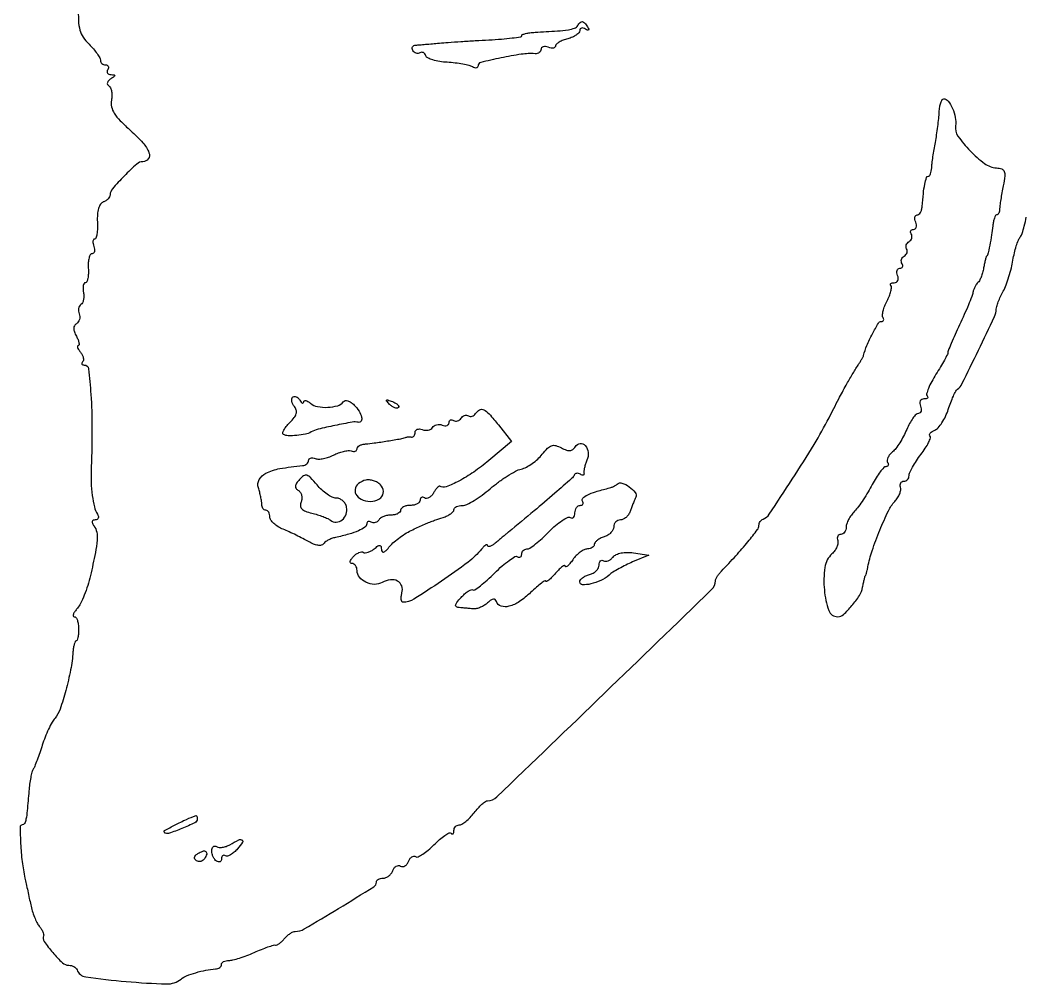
# Model space of a CAD drawing. Extents: x 0 to 455, y 0 to 405.
# Drawn here: x 0.4 to 207.9, y 0.2 to 199.3 of the extents above; entities that cross this region are included whole.
import ezdxf

# ---------------------------------------------------------------- set-up
doc = ezdxf.new("R2010")
doc.units = 0

msp = doc.modelspace()

# ---------------------------------------------------------------- linework, layer by layer
msp.add_lwpolyline([(12.450433, 202.054351, 0.01732), (12.471377, 199.100916, 0.058393), (12.775462, 197.197038, 0.077946), (13.453139, 195.721775, 0.049844), (14.650194, 194.258896, -0.018707), (15.549867, 193.289263, -0.023111), (16.309745, 192.318949, -0.022367), (16.862256, 191.463419, -0.13295), (17, 190.954545, 0.110162), (17.081218, 190.590389, 0.099919), (17.311086, 190.280398, 0.094981), (17.654682, 190.072485, 0.088926), (18.059017, 190, -0.108972), (18.413961, 189.921712, -0.182303), (18.6254, 189.70625, -0.161196), (18.656512, 189.3821, -0.082592), (18.5, 189, 0.109974), (18.367222, 188.61798, 0.180162), (18.448037, 188.289252, 0.159098), (18.737344, 188.065791, 0.082797), (19.190983, 187.984687, -0.023268), (19.837687, 187.94699, -0.399573), (19.963443, 187.799422, -0.229501), (19.839169, 187.574991, -0.012282), (19.143237, 187.109687, 0.057444), (18.664807, 186.72316, 0.130577), (18.436929, 186.322197, 0.185259), (18.477368, 185.953498, 0.136237), (18.759128, 185.648867, -0.155429), (19.100511, 185.250752, -0.056687), (19.313357, 184.530102, -0.04935), (19.38104, 183.633141, -0.041418), (19.280011, 182.684449, 0.102415), (19.300698, 181.326604, 0.086566), (19.850451, 179.996961, 0.054598), (21.070243, 178.469417, 0.016079), (23.25511, 176.410581, -0.029653), (25.76302, 173.915459, -0.088768), (27.025641, 171.863412, -0.245545), (26.889457, 170.596045, -0.250605), (25.77493, 170, 0.184852), (24.502371, 169.512885, 0.015557), (21.912756, 167.04039, 0.015709), (19.483848, 164.412163, 0.180573), (19, 163.11609, -0.130679), (18.897698, 162.73135, -0.063058), (18.588587, 162.321099, -0.056106), (18.135123, 161.949094, -0.05218), (17.599445, 161.676534, 0.155079), (17.020045, 161.213609, 0.074485), (16.610268, 160.343819, 0.05524), (16.385215, 159.115537, 0.02947), (16.366779, 157.569545, -0.019387), (16.378042, 156.201213, -0.031831), (16.269166, 155.048554, -0.033993), (16.075511, 154.205452, -0.330574), (15.798719, 154, 0.246546), (15.566197, 153.877925, 0.124996), (15.448038, 153.559375, 0.076926), (15.470849, 153.074984, 0.041474), (15.638374, 152.5, -0.054502), (15.789656, 151.925564, -0.098023), (15.766941, 151.440625, -0.145925), (15.579747, 151.122621, -0.189459), (15.267753, 151, 0.274574), (14.916452, 150.791353, 0.062174), (14.651908, 150.11875, 0.047704), (14.500259, 149.14952, 0.029832), (14.5, 148, -0.024554), (14.511868, 146.850197, -0.039944), (14.396386, 145.88125, -0.048592), (14.187155, 145.194111, -0.303351), (13.896653, 145, 0.259823), (13.627076, 144.849774, 0.088784), (13.456447, 144.418677, 0.061084), (13.406628, 143.779322, 0.036516), (13.49595, 143.021028, -0.045473), (13.575514, 142.222983, -0.052214), (13.502248, 141.46092, -0.059699), (13.297954, 140.843279, -0.145649), (12.982207, 140.489003, 0.126423), (12.67995, 140.174604, 0.081085), (12.504284, 139.696905, 0.072418), (12.478335, 139.132979, 0.067052), (12.611848, 138.569126, -0.080172), (12.731627, 137.997083, -0.077528), (12.667705, 137.409391, -0.081846), (12.434769, 136.896641, -0.107279), (12.065469, 136.540462, 0.119982), (11.652081, 136.121246, 0.132491), (11.497072, 135.574225, 0.091334), (11.619074, 134.861273, 0.034952), (12.032479, 133.939312, -0.025053), (12.384036, 133.195074, -0.049436), (12.57231, 132.569673, -0.083247), (12.583888, 132.148932, -0.374178), (12.412739, 132, 0.346558), (12.262848, 131.881928, 0.141947), (12.275459, 131.605785, 0.063781), (12.486894, 131.173646, 0.027583), (12.868879, 130.657991, -0.050768), (13.246292, 130.095866, -0.066538), (13.462194, 129.516912, -0.082297), (13.492554, 129.010146, -0.171918), (13.324657, 128.657991, 0.088971), (13.149826, 128.406735, 0.233984), (13.156071, 128.193285, 0.203377), (13.336003, 128.047611, 0.069935), (13.674732, 128, -0.381497), (14.549767, 127.218635, -0.011289), (15.031742, 121.901784, -0.01697), (15.260861, 115.143632, -0.009772), (15.101292, 107, 0.017669), (15.089272, 103.838627, 0.024474), (15.317111, 101.013424, 0.027447), (15.748058, 98.701548, 0.078763), (16.376701, 97.199502, -0.072313), (16.578683, 96.733761, -0.155357), (16.561876, 96.34695, -0.191801), (16.334716, 96.093459, -0.115795), (15.936572, 96, 0.091829), (15.490176, 95.917319, 0.257021), (15.291739, 95.682374, 0.16926), (15.344759, 95.298177, 0.04187), (15.68552, 94.75, -0.114518), (16.234014, 93.494271, -0.064395), (16.326221, 91.824393, -0.032462), (15.96605, 89.237728, -0.005888), (14.931297, 84.5, -0.019302), (14.376095, 82.457451, -0.01905), (13.662906, 80.454688, -0.019317), (12.905122, 78.752437, -0.066444), (12.233718, 77.75, 0.027618), (11.703448, 77.077402, 0.065706), (11.409325, 76.514063, 0.152536), (11.392429, 76.15646, 0.341204), (11.595012, 76, -0.242217), (11.942175, 75.821341, -0.068334), (12.23416, 75.265625, -0.052478), (12.434015, 74.457562, -0.034414), (12.5, 73.5, -0.01883), (12.463898, 72.541723, -0.03053), (12.353125, 71.734375, -0.031449), (12.194909, 71.140275, -0.322437), (12, 71, 0.294261), (11.796015, 70.86857, 0.034855), (11.598891, 70.339062, 0.032762), (11.435452, 69.612271, 0.020809), (11.33665, 68.75, -0.029614), (10.84464, 65.035284, -0.018557), (9.853358, 60.763211, -0.015974), (8.666608, 56.886417, -0.097048), (7.62417, 55.076247, 0.052264), (7.011861, 54.203055, 0.016639), (6.286217, 52.788022, 0.016406), (5.577346, 51.147003, 0.017578), (4.995113, 49.5, -0.0063), (4.468212, 47.89524, -0.007294), (3.925094, 46.38125, -0.006592), (3.430362, 45.11401, -0.04219), (3.118686, 44.5, 0.074628), (2.861899, 43.901121, 0.014941), (2.600569, 42.765625, 0.015486), (2.374887, 41.413285, 0.013901), (2.223676, 40, -0.002794), (1.879583, 35.931522, -0.025267), (1.62972, 34.164678, -0.068805), (1.329344, 33.283141, -0.283499), (0.870111, 33, 0.417679), (0.412539, 32.536989, 0.009595), (0.518093, 29.133782, 0.018242), (0.841066, 25.416875, 0.022735), (1.422734, 22, -0.000573), (1.67611, 20.82811, -0.000291), (1.992352, 19.353125, -0.000289), (2.316903, 17.830769, -0.000432), (2.598604, 16.5, 0.023317), (2.923996, 15.248477, 0.020145), (3.378463, 13.968915, 0.02063), (3.885589, 12.841853, 0.053971), (4.365473, 12.096305, -0.029416), (4.781175, 11.515162, -0.036783), (5.092348, 10.929781, -0.040051), (5.270422, 10.418237, -0.165618), (5.246774, 10.096305, 0.257647), (5.365437, 8.945457, 0.024788), (7.145309, 6.636125, 0.02658), (9.161561, 4.511997, 0.191879), (10.446604, 4, -0.062995), (11.001676, 3.929788, -0.062338), (11.523898, 3.723527, -0.068003), (11.936204, 3.418803, -0.115041), (12.166667, 3.058816, 0.280309), (13.959225, 1.59786, 0.012196), (22.337264, 0.648396, 0.014642), (30.667306, 0.154908, 0.178474), (33.647972, 1.153721, -0.074413), (34.791451, 1.820655, -0.023213), (36.673785, 2.471805, -0.023426), (38.786676, 2.988369, -0.030997), (40.75, 3.246966, 0.063979), (41.22788, 3.34223, 0.077598), (41.632812, 3.552754, 0.09141), (41.904568, 3.842042, 0.143943), (42, 4.166667, -0.178049), (42.116959, 4.4847, -0.092218), (42.45006, 4.755208, -0.072288), (42.945926, 4.938369, -0.052424), (43.532119, 5, 0.062084), (44.356586, 5.102768, 0.014317), (45.706305, 5.485993, 0.014575), (47.246351, 6.021129, 0.013778), (48.782119, 6.654444, -0.008609), (50.253893, 7.279247, -0.011803), (51.600011, 7.786919, -0.008645), (52.731579, 8.161593, -0.122497), (53.154088, 8.186415, 0.165298), (53.485559, 8.233983, 0.038253), (53.973931, 8.531151, 0.035474), (54.512099, 8.978975, 0.02829), (55.026533, 9.531971, -0.036226), (55.565975, 10.093719, -0.036754), (56.178375, 10.568766, -0.039322), (56.771152, 10.898537, -0.107682), (57.236814, 11, 0.133584), (59.077549, 11.500719, 0.003759), (66.186874, 15.749772, 0.002393), (73.459535, 20.218795, 0.25934), (74, 21.190712, -0.168085), (74.106809, 21.499458, -0.094878), (74.409197, 21.762272, -0.075623), (74.860168, 21.939966, -0.056156), (75.393011, 22, 0.099885), (75.97037, 22.116502, 0.066843), (76.553054, 22.459243, 0.06366), (77.052528, 22.965703, 0.071345), (77.385948, 23.563382, -0.069916), (77.691133, 24.114122, -0.100178), (78.107546, 24.483409, -0.123689), (78.566693, 24.615276, -0.147843), (79, 24.5, 0.147266), (79.43313, 24.384247, 0.123736), (79.891807, 24.514904, 0.100417), (80.30749, 24.882356, 0.070199), (80.611848, 25.430874, -0.060142), (80.905722, 25.986444, -0.090994), (81.292566, 26.371147, -0.120262), (81.707578, 26.528194, -0.170617), (82.089831, 26.444481, 0.25032), (82.606263, 26.411895, 0.035887), (83.567951, 26.936379, 0.033714), (84.704662, 27.779947, 0.022735), (85.885617, 28.882988, -0.019141), (87.046455, 29.98296, -0.031111), (88.120788, 30.813323, -0.032505), (89.001633, 31.330389, -0.323424), (89.40057, 31.266096, 0.132524), (89.627781, 31.135434, 0.259656), (89.823918, 31.185457, 0.153386), (89.958326, 31.426547, 0.05109), (90, 31.833333, -0.093722), (90.084216, 32.278674, -0.096536), (90.324911, 32.657292, -0.099092), (90.684042, 32.910714, -0.104622), (91.10608, 33, 0.140354), (91.658468, 33.158175, 0.031319), (92.464908, 33.734375, 0.030162), (93.344624, 34.542994, 0.025171), (94.17866, 35.5, -0.017799), (94.988512, 36.457383, -0.023519), (95.79568, 37.265625, -0.022018), (96.509515, 37.86081, -0.164196), (96.921941, 38, 0.19383), (98.852101, 38.777456, 0.000461), (121.043737, 60.156325, 0.000445), (143.221312, 81.599253, 0.203061), (144, 83.437568, -0.111926), (144.080617, 83.793194, -0.028561), (144.367187, 84.314094, -0.027652), (144.771554, 84.886112, -0.024931), (145.25, 85.43108, 0.008541), (148.224836, 88.603557, 0.01244), (150.727768, 91.507912, 0.008172), (152.695137, 93.990787, 0.164904), (153, 94.890017, -0.081045), (153.062904, 95.275548, -0.064968), (153.247299, 95.654151, -0.065678), (153.520014, 95.968785, -0.08734), (153.84187, 96.166667, 0.152484), (155.129236, 97.206946, 0.002944), (159.885585, 104.425186, 0.00783), (164.388907, 111.590854, 0.018439), (167.463251, 117.105829, -0.002434), (169.465941, 120.98534, -0.005885), (170.993637, 123.827678, -0.007771), (172.275853, 126.064571, -0.011186), (173.484965, 128, 0.008467), (173.871274, 128.610948, 0.00978), (174.217951, 129.20625, 0.008952), (174.491954, 129.720101, 0.055161), (174.597874, 130, -0.037847), (175.288453, 132.034618, -0.020297), (176.427098, 134.431687, -0.012019), (177.66065, 136.646927, -0.265667), (178.278255, 137, 0.114394), (178.557831, 137.064812, 0.184884), (178.722171, 137.241374, 0.156893), (178.741552, 137.507582, 0.078913), (178.610195, 137.8217, -0.16531), (178.499225, 138.304515, -0.034978), (178.648932, 139.168012, -0.033085), (178.974529, 140.192424, -0.026179), (179.455201, 141.251011, 0.024541), (179.931717, 142.29138, 0.034799), (180.243007, 143.260276, 0.037421), (180.37532, 144.047636, 0.222854), (180.237356, 144.429311, -0.167816), (180.132553, 144.64469, -0.257798), (180.208443, 144.83236, -0.127646), (180.48973, 144.960682, -0.043546), (180.940322, 145, 0.127746), (181.389338, 145.116623, 0.158048), (181.682075, 145.431445, 0.128612), (181.769945, 145.915043, 0.07271), (181.638374, 146.5, -0.059765), (181.493584, 147.074174, -0.105471), (181.53372, 147.559375, -0.149855), (181.747127, 147.877971, -0.172457), (182.090402, 148, 0.10301), (182.437399, 148.072255, 0.178851), (182.647164, 148.273452, 0.166025), (182.684566, 148.575411, 0.08716), (182.542705, 148.930902, -0.110145), (182.402413, 149.334982, -0.099917), (182.439712, 149.775821, -0.094986), (182.649431, 150.185645, -0.088941), (183, 150.5, 0.082063), (183.354115, 150.808915, 0.092249), (183.572832, 151.203881, 0.100657), (183.623747, 151.622221, 0.11907), (183.5, 152, -0.11907), (183.376253, 152.377779, -0.100657), (183.427168, 152.796119, -0.092249), (183.645885, 153.191085, -0.082063), (184, 153.5, 0.088941), (184.350569, 153.814355, 0.094986), (184.560288, 154.224179, 0.099917), (184.597587, 154.665018, 0.110145), (184.457295, 155.069098, -0.08716), (184.315434, 155.424589, -0.166025), (184.352836, 155.726548, -0.178851), (184.562601, 155.927745, -0.10301), (184.909598, 156, 0.172457), (185.252873, 156.122029, 0.149855), (185.46628, 156.440625, 0.105471), (185.506416, 156.925826, 0.059765), (185.361626, 157.5, -0.051111), (185.206139, 158.074594, -0.092884), (185.217338, 158.559375, -0.142188), (185.387175, 158.877164, -0.202059), (185.678725, 159, 0.180696), (186.029557, 159.131067, 0.082064), (186.346925, 159.514062, 0.065368), (186.584793, 160.080371, 0.048499), (186.699866, 160.75, -0.009431), (186.947688, 163.432497, -0.023475), (187.257512, 165.377969, -0.025398), (187.606398, 166.712788, -0.327055), (187.998519, 167, 0.247657), (188.225934, 167.120002, 0.058012), (188.433, 167.514062, 0.046631), (188.592415, 168.079662, 0.030885), (188.673093, 168.75, -0.01622), (188.75519, 169.655019, -0.004988), (188.936845, 171.014062, -0.004985), (189.170588, 172.531654, -0.005446), (189.428211, 174, 0.008519), (189.688804, 175.540837, 0.006017), (189.931127, 177.279688, 0.006075), (190.122614, 178.947933, 0.012729), (190.222651, 180.25, -0.026824), (190.33354, 181.303628, -0.041436), (190.552227, 182.192187, -0.04967), (190.83514, 182.819964, -0.268201), (191.146634, 183, -0.237462), (192.064689, 182.53794, -0.056199), (192.951833, 181.009641, -0.054059), (193.548061, 179.120067, -0.086254), (193.591223, 177.431343, 0.191007), (194.095926, 175.284888, 0.04033), (196.590298, 172.256597, 0.04152), (199.605331, 169.621959, 0.14092), (202.029439, 168.722829, -0.063429), (203.150305, 168.49343, -0.222864), (203.666897, 167.995381, -0.125098), (203.776222, 167.058835, -0.015773), (203.44029, 165.031895, 0.00518), (203.169455, 163.588041, 0.005534), (202.934846, 162.170307, 0.005272), (202.759561, 160.947578, 0.025652), (202.70325, 160.25, -0.044585), (202.646343, 159.771489, -0.063255), (202.506059, 159.36698, -0.081652), (202.309085, 159.092877, -0.198428), (202.083333, 158.999294, 0.271416), (201.84404, 158.858678, 0.042203), (201.608355, 158.338065, 0.037228), (201.410054, 157.61117, 0.024215), (201.285535, 156.749294, -0.015978), (201.044987, 154.865627, -0.010894), (200.656815, 152.741558, -0.003466), (200.216992, 150.672699, -0.35216), (200.002201, 150.5, 0.341742), (199.931274, 150.445112, 0.003342), (199.763219, 149.778377, 0.009107), (199.584185, 148.985263, 0.005564), (199.400436, 148.04341, -0.02247), (199.174548, 147.063121, -0.025528), (198.869063, 146.148816, -0.025937), (198.533651, 145.408427, -0.113028), (198.224747, 145.04341, 0.081518), (197.92423, 144.73022, 0.03282), (197.620246, 144.219002, 0.031391), (197.35872, 143.614109, 0.034531), (197.1846, 143, -0.039895), (196.927603, 142.129248, -0.005841), (196.246685, 140.416628, -0.006569), (195.389856, 138.408229, -0.005595), (194.4346, 136.311925, 0.004015), (193.501761, 134.281841, 0.005855), (192.715164, 132.476945, 0.003068), (192.078205, 130.941142, 0.097056), (192, 130.542054, -0.120465), (191.907785, 130.164861, -0.005589), (191.282312, 128.994268, -0.00899), (190.492828, 127.615033, -0.006309), (189.556807, 126.089988, 0.017239), (188.664762, 124.56269, 0.026437), (188.010448, 123.177465, 0.024393), (187.612244, 122.050496, 0.275754), (187.723474, 121.60986, -0.149672), (187.845977, 121.379224, -0.260365), (187.780051, 121.179146, -0.139713), (187.507306, 121.04216, -0.046989), (187.059678, 121, 0.127746), (186.610662, 120.883377, 0.158048), (186.317925, 120.568555, 0.128612), (186.230055, 120.084957, 0.07271), (186.361626, 119.5, -0.059243), (186.507058, 118.925799, -0.104761), (186.468627, 118.440625, -0.149555), (186.257785, 118.122098, -0.174018), (185.917589, 118, 0.203531), (185.436977, 117.795907, 0.035252), (184.788802, 117.021928, 0.033392), (184.114031, 115.945495, 0.024354), (183.506748, 114.670394, -0.022643), (182.860536, 113.30151, -0.020187), (182.069852, 111.941772, -0.020673), (181.258825, 110.777435, -0.057142), (180.568786, 110.057087, 0.048845), (180.017529, 109.500359, 0.062975), (179.63736, 108.890007, 0.076982), (179.475243, 108.321139, 0.171023), (179.570027, 107.886693, -0.078398), (179.712191, 107.547707, -0.15626), (179.692228, 107.260466, -0.185227), (179.516326, 107.070014, -0.115204), (179.216487, 107, 0.209252), (178.761166, 106.80072, 0.023614), (178.019451, 105.917393, 0.025422), (177.203805, 104.726247, 0.017999), (176.407471, 103.314529, -0.014937), (175.548909, 101.770482, -0.012375), (174.546257, 100.178647, -0.012562), (173.553838, 98.764642, -0.032564), (172.75, 97.814529, 0.036721), (172.080304, 97.009503, 0.033688), (171.514062, 96.092393, 0.035393), (171.122245, 95.203144, 0.08628), (171, 94.5, -0.070529), (170.918733, 93.926738, -0.086171), (170.681771, 93.440625, -0.100211), (170.329784, 93.115625, -0.137303), (169.916667, 93, 0.12837), (169.538149, 92.901191, 0.145129), (169.276939, 92.632813, 0.123641), (169.178795, 92.227518, 0.080319), (169.260148, 91.75, -0.125451), (169.306943, 91.162198, -0.059023), (169.088969, 90.426563, -0.05309), (168.66178, 89.666518, -0.050614), (168.078054, 89, 0.171516), (166.614655, 86.193789, 0.05827), (166.500055, 81.527075, 0.062086), (167.425161, 77.308367, 0.317825), (169.275562, 76, 0.188987), (170.465987, 76.466615, 0.031087), (172.203059, 78.288736, 0.034317), (173.744294, 80.399271, 0.095248), (174.40958, 82.103323, -0.005702), (174.589823, 83.022202, -0.009327), (174.765905, 83.795976, -0.003503), (174.931293, 84.445287, -0.340956), (175.002201, 84.5, 0.331372), (175.072607, 84.552417, 0.00596), (175.209547, 85.030552, 0.012253), (175.353809, 85.61371, 0.007551), (175.496266, 86.306133, -0.034877), (176.374859, 89.642006, -0.015536), (177.969639, 93.900545, -0.013512), (179.735721, 97.893683, -0.076797), (181.037436, 99.809808, 0.044109), (181.624925, 100.563874, 0.046833), (182.05764, 101.394828, 0.051764), (182.285135, 102.176916, 0.126007), (182.242809, 102.771572, -0.082323), (182.168308, 103.240759, -0.124368), (182.271846, 103.639149, -0.143501), (182.536594, 103.903163, -0.12539), (182.916667, 104, 0.105835), (183.330009, 104.088483, 0.099299), (183.681771, 104.33946, 0.096207), (183.917564, 104.714469, 0.092633), (184, 105.155609, -0.110218), (184.141852, 105.791302, -0.018105), (184.721671, 106.917918, -0.019157), (185.516152, 108.214277, -0.01587), (186.456754, 109.532189, 0.019507), (187.354761, 110.809969, 0.030312), (188.015621, 111.983214, 0.030586), (188.409664, 112.938515, 0.286327), (188.313626, 113.353041, -0.231727), (188.218389, 113.631101, -0.141421), (188.35842, 113.956473, -0.085222), (188.740397, 114.287039, -0.044262), (189.308504, 114.56489, 0.120534), (190.003185, 115.046617, 0.036644), (190.785329, 116.072678, 0.034329), (191.522324, 117.392027, 0.031449), (192.096544, 118.838428, -0.012093), (192.604224, 120.277171, -0.015578), (193.143091, 121.571288, -0.013382), (193.649997, 122.614061, -0.117301), (193.983588, 123, 0.122133), (194.922998, 124.10799, 0.002241), (198.330764, 131.061149, 0.002451), (201.652018, 138.001878, 0.109151), (202.006161, 139.556553, -0.077698), (202.092086, 140.083588, -0.013755), (202.430899, 141.028733, -0.014596), (202.895092, 142.12389, -0.012683), (203.443427, 143.243388, 0.029171), (204.034217, 144.557511, 0.015021), (204.62599, 146.262194, 0.014879), (205.131419, 148.058138, 0.021746), (205.459535, 149.667756, -0.017789), (205.751112, 151.158283, -0.018935), (206.143014, 152.593167, -0.018895), (206.571763, 153.796512, -0.078326), (206.964783, 154.457566, 0.095501), (207.358859, 155.17499, 0.015763), (207.797871, 156.699675, 0.016824), (208.202362, 158.550315, 0.014164)], format="xyb")
for points in [[(117.595492, 197.845492, -0.029004), (117.843426, 197.386848, -0.315645), (117.809017, 197.190983, -0.315645), (117.613152, 197.156574, -0.029004), (117.154508, 197.404508, 0.067423), (116.712537, 197.601316, 0.140884), (116.339137, 197.602946, 0.190791), (116.093513, 197.415208, 0.136116), (116, 197.078069, -0.189922), (115.825252, 196.634611, -0.058024), (115.265625, 196.159277, -0.048811), (114.456976, 195.727259, -0.036821), (113.5, 195.410644, 0.030422), (112.54269, 195.10744, 0.042333), (111.734375, 194.714814, 0.049057), (111.166308, 194.29642, 0.212604), (111, 193.922977, -0.210315), (110.877126, 193.643778, -0.139421), (110.559375, 193.484539, -0.089679), (110.074684, 193.480358, -0.049078), (109.5, 193.638374, 0.057697), (108.925721, 193.78571, 0.102621), (108.440625, 193.752355, 0.148556), (108.122291, 193.54915, 0.178797), (108, 193.2181, -0.12761), (107.903156, 192.844828, -0.108344), (107.632812, 192.538786, -0.095953), (107.227489, 192.347925, -0.078687), (106.75, 192.30401, 0.05225), (103.919422, 192.193368, 0.016377), (99.736508, 191.448508, 0.007981), (95.527995, 190.485559, 0.345292), (95, 189.812152, -0.157396), (94.905112, 189.518189, -0.191304), (94.662922, 189.363534, -0.127291), (94.292187, 189.386908, -0.059417), (93.852499, 189.59116, 0.078466), (93.16291, 189.880248, 0.015536), (91.848778, 190.159359, 0.016105), (90.282077, 190.389746, 0.01436), (88.642704, 190.529564, -0.025357), (87.059598, 190.699714, -0.034709), (85.663371, 191.022453, -0.037212), (84.603014, 191.434874, -0.203678), (84.204794, 191.885617, 0.083391), (83.99731, 192.276352, 0.114676), (83.691153, 192.527954, 0.129816), (83.335103, 192.600631, 0.124827), (82.983688, 192.489919, -0.119451), (82.612904, 192.368771, -0.100674), (82.202051, 192.419415, -0.092127), (81.813905, 192.635029, -0.08179), (81.510081, 192.983688, -0.110161), (81.37326, 193.377811, -0.168168), (81.450999, 193.727881, -0.152341), (81.738732, 193.978568, -0.08665), (82.190983, 194.089948, 0.003415), (82.913053, 194.144523, 0.000764), (84.143601, 194.247879, 0.000793), (85.564025, 194.371642, 0.000767), (87, 194.501276, -0.005137), (88.796926, 194.647673, -0.001672), (91.453599, 194.827735, -0.001666), (94.406763, 195.008094, -0.001876), (97.246293, 195.161327, 0.007511), (99.833164, 195.330183, 0.012386), (102.011952, 195.559747, 0.006015), (103.800383, 195.815019, 0.367907), (103.996293, 196.042066, -0.309537), (104.148935, 196.261769, -0.029413), (104.806724, 196.468435, -0.029473), (105.69572, 196.636347, -0.01848), (106.75, 196.732334, 0.003285), (111.365948, 197.011516, 0.022379), (113.633422, 197.265917, 0.047171), (114.925735, 197.596932, 0.16965), (115.577254, 198.125, -0.052978), (116.089465, 198.78575, -0.240249), (116.535835, 198.940613, -0.189157), (117.000572, 198.679735, -0.032965)], [(58.984687, 120.372445, -0.250951), (59.111883, 120.600215, -0.191538), (59.396974, 120.655417, -0.08968), (59.84054, 120.485353, -0.036949), (60.366713, 120.110618, 0.126481), (61.838414, 119.415796, 0.058526), (63.963287, 119.261361, 0.059231), (65.997964, 119.595338, 0.167534), (67.159249, 120.412179, -0.20638), (67.535126, 120.63644, -0.10635), (68.091323, 120.591285, -0.075712), (68.750301, 120.277785, -0.047589), (69.409249, 119.733608, -0.054547), (70.407079, 118.490584, -0.084158), (70.941872, 117.223935, -0.188254), (70.828953, 116.425928, -0.331068), (70.25, 116.168316, 0.099532), (68.989964, 116.196487, 0.006712), (65.440431, 115.515751, 0.007939), (61.95219, 114.740168, 0.07315), (60.517581, 114.166001, -0.080066), (59.319743, 113.705606, -0.029902), (57.532342, 113.440274, -0.028208), (55.775067, 113.385462, -0.12477), (54.786475, 113.662767, -0.331911), (54.656253, 113.963926, -0.065592), (54.878988, 114.548899, -0.046399), (55.376123, 115.295348, -0.026288), (56.103387, 116.103387, 0.031272), (57.011256, 117.132525, 0.09385), (57.436621, 117.963322, 0.138397), (57.444693, 118.697134, 0.107581), (57.075588, 119.408922, -0.054762), (56.720774, 119.946594, -0.069781), (56.525908, 120.507158, -0.085028), (56.513208, 121.003674, -0.161719), (56.690371, 121.357038, -0.16816), (57.010217, 121.512408, -0.125766), (57.40157, 121.460755, -0.094833), (57.809329, 121.199082, -0.061469), (58.166382, 120.765028, 0.029383), (58.4775, 120.333208, 0.110544), (58.737994, 120.127883, 0.338496), (58.90448, 120.162579, 0.175521)], [(78.526461, 119.193128, -0.20742), (78.220211, 119.072099, -0.082976), (77.768815, 119.162781, -0.063152), (77.246577, 119.441312, -0.043285), (76.733333, 119.875912, -0.011214), (76.106486, 120.536448, -0.400052), (76.111181, 120.729672, -0.286372), (76.336218, 120.78179, -0.008399), (77.293128, 120.435707, -0.036269), (77.940734, 120.133723, -0.070189), (78.395085, 119.789051, -0.120343), (78.59249, 119.461316, -0.278911)], [(99.200818, 115.615037), (101.901637, 112.230132), (97.192179, 108.259059, -0.023582), (94.093139, 105.886556, -0.030463), (91.030548, 104.028514, -0.029608), (88.405037, 102.839563, -0.225934), (87.089895, 102.942865, 0.295223), (86.873912, 102.931766, 0.045859), (86.535485, 102.636653, 0.038754), (86.153553, 102.16871, 0.02422), (85.778434, 101.568567, -0.058047), (85.364006, 100.995569, -0.079687), (84.866156, 100.601448, -0.100736), (84.366039, 100.44136, -0.167175), (83.93854, 100.537985, 0.089697), (83.580248, 100.678876, 0.168473), (83.275696, 100.636558, 0.176854), (83.072525, 100.417956, 0.100016), (83, 100.059017, -0.182172), (82.847664, 99.654781, -0.09101), (82.4125, 99.311086, -0.070927), (81.765275, 99.07823, -0.050979), (81, 99, 0.048028), (80.234582, 98.926307, 0.068025), (79.5875, 98.70625, 0.088204), (79.151477, 98.381882, 0.191087), (79, 98, -0.186414), (78.852535, 97.618213, -0.089706), (78.429836, 97.29375, -0.069539), (77.801778, 97.073784, -0.049547), (77.059017, 97, 0.047606), (76.269959, 96.924701, 0.046638), (75.503689, 96.701458, 0.050526), (74.87003, 96.373446, 0.110089), (74.489919, 95.983688, -0.090427), (74.179369, 95.639411, -0.095498), (73.77286, 95.434921, -0.099685), (73.334197, 95.401101, -0.108373), (72.930902, 95.542705, 0.077965), (72.574995, 95.692324, 0.155723), (72.273452, 95.672205, 0.18551), (72.073573, 95.488803, 0.115893), (72, 95.175648, -0.249316), (71.633766, 94.486824, -0.046007), (70.329992, 93.772012, -0.034464), (68.318591, 93.059015, -0.014675), (65.54341, 92.372792, 0.035188), (64.752408, 92.142414, 0.034154), (63.993289, 91.801556, 0.036129), (63.369554, 91.408291, 0.095905), (63.013955, 91.022579, -0.221674), (62.612229, 90.758848, -0.076556), (61.90041, 90.764669, -0.056376), (60.98502, 91.021588, -0.033952), (59.970545, 91.516822, 0.010773), (58.826132, 92.142715, 0.006139), (57.41791, 92.85211, 0.006128), (55.982154, 93.531744, 0.010086), (54.75, 94.066815, -0.040631), (53.697719, 94.602305, -0.048038), (52.807812, 95.275944, -0.054821), (52.193807, 95.979821, -0.153124), (52, 96.597825, 0.057505), (51.938115, 97.134128, 0.076766), (51.755208, 97.588111, 0.095688), (51.484556, 97.892361, 0.16471), (51.166667, 98, -0.147716), (50.848115, 98.096209, -0.098046), (50.575338, 98.367188, -0.081897), (50.38972, 98.772121, -0.064788), (50.323845, 99.25, 0.036093), (50.273878, 99.875256, 0.012806), (50.115344, 100.758963, 0.012633), (49.891076, 101.72381, 0.014533), (49.627377, 102.631575, -0.206107), (49.788161, 104.32349, -0.152023), (51.157947, 105.645871, -0.073516), (54.037963, 106.598002, -0.020602), (58.75, 107.220374, 0.071975), (59.227681, 107.334149, 0.080843), (59.632812, 107.576371, 0.090908), (59.904603, 107.906162, 0.127678), (60, 108.273655, -0.172896), (60.111925, 108.587659, -0.149772), (60.404076, 108.7827, -0.105271), (60.849023, 108.819065, -0.059617), (61.375578, 108.686119, 0.100573), (62.071045, 108.569645, 0.038333), (63.052266, 108.679174, 0.036034), (64.131622, 108.96611, 0.036695), (65.151792, 109.403725, -0.030955), (66.160729, 109.850288, -0.031937), (67.206728, 110.163506, -0.033708), (68.142659, 110.314263, -0.103888), (68.776214, 110.241262, 0.064241), (69.244395, 110.149548, 0.106774), (69.640513, 110.208445, 0.143607), (69.901473, 110.405026, 0.16136), (70, 110.702381, -0.184655), (70.130667, 111.044129, -0.080894), (70.514062, 111.353512, -0.06418), (71.080317, 111.585839, -0.047185), (71.75, 111.698631, 0.017347), (73.541827, 111.891546, 0.00509), (76.277634, 112.310966, 0.003503), (79.00746, 112.777619, 0.045567), (80, 113.049521, -0.052082), (80.244728, 113.113156, -0.023818), (80.573438, 113.14703, -0.02328), (80.926202, 113.150033, -0.029649), (81.25, 113.118421, 0.152475), (81.535527, 113.160411, 0.118838), (81.779687, 113.359964, 0.09539), (81.944008, 113.692606, 0.067256), (82, 114.106989, -0.154099), (82.118415, 114.482083, -0.15229), (82.431218, 114.723326, -0.114223), (82.906415, 114.784115, -0.066643), (83.467975, 114.650663, 0.071476), (84.076495, 114.512221, 0.0744), (84.690728, 114.553768, 0.081667), (85.216339, 114.763118, 0.119365), (85.569126, 115.111848, -0.114215), (85.91675, 115.462531, -0.081877), (86.427218, 115.677719, -0.075783), (87.019041, 115.727716, -0.074993), (87.601151, 115.599558, 0.064682), (88.136366, 115.470156, 0.11184), (88.589088, 115.522318, 0.151858), (88.88687, 115.743513, 0.158944), (89, 116.090402, -0.10301), (89.072255, 116.437399, -0.178851), (89.273452, 116.647164, -0.166025), (89.575411, 116.684566, -0.08716), (89.930902, 116.542705, 0.110145), (90.334982, 116.402413, 0.099917), (90.775821, 116.439712, 0.094986), (91.185645, 116.649431, 0.088941), (91.5, 117, -0.082063), (91.808915, 117.354115, -0.092249), (92.203881, 117.572832, -0.100657), (92.622221, 117.623747, -0.11907), (93, 117.5, 0.117181), (93.376993, 117.374953, 0.100558), (93.793158, 117.422376, 0.092847), (94.184813, 117.635866, 0.08344), (94.489919, 117.983688, -0.129543), (95.289303, 118.74281, -0.246786), (96.152115, 118.758355, -0.094835), (97.287468, 117.886278, -0.013311)], [(115.085533, 111.138396, -0.227472), (116.079179, 111.775138, -0.252899), (117.131561, 111.363501, -0.1527), (117.731585, 109.942235, -0.127488), (117.474024, 108.317217, 0.022615), (117.184564, 107.561014, 0.023535), (116.968912, 106.791661, 0.024054), (116.846573, 106.112148, 0.087499), (116.866018, 105.67567, -0.122609), (116.859391, 105.409865, -0.25265), (116.719701, 105.264027, -0.162595), (116.458144, 105.266743, -0.055262), (116.110187, 105.431901, 0.074244), (115.72603, 105.596751, 0.099229), (115.348233, 105.619192, 0.117299), (115.036638, 105.497616, 0.138061), (114.83541, 105.254234, -0.108247), (114.313182, 104.541191, -0.002058), (110.833522, 101.496128, -0.004662), (106.56314, 97.859264, -0.002589), (101.291528, 93.5, 0.001225), (100.714247, 93.025274, 0.000592), (99.977586, 92.414981, 0.000587), (99.211476, 91.777236, 0.000844), (98.534704, 91.210573, -0.029733), (97.942909, 90.770584, -0.067831), (97.441477, 90.53181, -0.146219), (97.114525, 90.525734, -0.325499), (96.968197, 90.710573, 0.340927), (96.840928, 90.86247, 0.187776), (96.58789, 90.822939, 0.066862), (96.189157, 90.513654, 0.025121), (95.718197, 89.984539, -0.061639), (92.93672, 87.284228, -0.013186), (87.452155, 83.359642, -0.009302), (81.735407, 79.645792, -0.14029), (79.479077, 79, -0.287515), (79.245349, 79.146511, -0.086413), (79.124661, 79.568529, -0.057609), (79.13025, 80.193515, -0.032948), (79.27286, 80.935417, 0.149408), (79.214134, 82.372437, 0.18933), (78.353282, 83.370544, 0.15364), (76.873501, 83.639775, 0.096619), (75.189881, 83.086387, -0.13536), (73.595837, 82.694403, -0.103594), (71.842244, 83.113172, -0.110764), (70.491463, 84.164763, -0.173889), (70, 85.535184, 0.069237), (69.922101, 86.095042, 0.085364), (69.694668, 86.56971, 0.099987), (69.356946, 86.887085, 0.139657), (68.960573, 87, -0.197745), (68.6688, 87.12009, -0.246629), (68.581655, 87.39566, -0.10755), (68.764836, 87.839277, -0.035064), (69.210573, 88.39504, -0.045261), (69.762592, 88.893303, -0.05766), (70.354411, 89.238954, -0.06948), (70.895732, 89.3915, -0.171873), (71.293805, 89.30895, 0.155836), (71.702429, 89.210808, 0.059875), (72.282187, 89.324159, 0.051738), (72.927963, 89.609506, 0.043345), (73.543805, 90.036355, -0.020449), (74.307187, 90.618891, -0.18232), (74.709313, 90.721683, -0.318871), (74.944494, 90.512157, -0.052415), (75.022236, 89.872445, 0.156853), (75.164805, 89.452617, 0.338434), (75.474023, 89.363838, 0.10493), (76.000131, 89.710166, 0.020253), (76.772236, 90.557417, -0.040414), (77.648534, 91.44445, -0.020816), (78.873719, 92.413265, -0.020549), (80.224969, 93.310888, -0.029144), (81.5, 93.986058, -0.001084), (83.973788, 95.110287, -0.01045), (85.036167, 95.563826, -0.014139), (86.006775, 95.922875, -0.002864), (87.75, 96.501153, 0.033266), (88.611351, 96.846272, 0.043804), (89.339062, 97.277695, 0.050505), (89.847398, 97.726808, 0.188758), (90, 98.116631, -0.190572), (90.133418, 98.453965, -0.088373), (90.517273, 98.74051, -0.068191), (91.087013, 98.934893, -0.048193), (91.760929, 99, 0.112572), (92.688039, 99.211412, 0.023062), (94.176375, 100.01393, 0.023198), (95.854545, 101.130332, 0.019976), (97.510929, 102.451677, -0.018753), (99.214381, 103.817396, -0.018156), (101.033459, 105.067212, -0.018412), (102.712199, 106.048248, -0.06135), (103.900847, 106.50859, 0.060126), (104.959163, 106.915488, 0.03173), (106.160359, 107.652937, 0.031052), (107.310411, 108.575582, 0.041543), (108.221401, 109.554337, -0.027688), (109.325576, 110.808517, -0.117676), (110.166621, 111.334968, -0.150168), (111.039712, 111.358458, -0.055102), (112.197728, 110.894179, 0.032893), (113.250921, 110.416715, 0.111519), (113.993664, 110.313748, 0.152765), (114.572967, 110.550219, 0.081802)], [(58.111899, 104.354295, 0.033321), (57.498395, 103.561798, 0.125159), (57.288504, 102.9743, 0.186795), (57.423766, 102.495316, 0.093436), (57.895768, 102.064419, -0.116047), (58.296136, 101.664661, -0.081824), (58.539941, 101.074592, -0.075298), (58.593715, 100.38851, -0.073711), (58.442949, 99.711922, 0.108235), (58.32182, 98.914656, 0.176874), (58.594316, 98.296145, 0.111971), (59.330562, 97.810959, 0.031211), (60.659079, 97.403984, -0.016527), (61.822511, 97.084613, -0.016245), (62.969081, 96.687462, -0.016355), (63.949911, 96.274344, -0.057645), (64.533538, 95.919315, 0.180131), (65.714493, 95.547219, 0.160056), (66.920888, 96.013228, 0.139195), (67.730927, 97.176825, 0.131537), (67.832035, 98.619827, 0.084968), (67.560461, 99.338825, 0.078129), (67.059102, 99.95049, 0.080611), (66.410593, 100.363756, 0.100606), (65.712975, 100.509499, -0.109975), (64.88495, 100.698565, -0.03847), (63.819128, 101.309459, -0.035974), (62.711892, 102.185365, -0.034883), (61.729333, 103.219427, 0.014881), (60.392517, 104.743967, 0.130014), (59.638072, 105.219677, 0.232986), (58.964817, 105.115301, 0.058515)], [(71.835144, 104.226483, 0.115684), (70.298986, 103.518267, 0.1933), (69.593797, 102.305193, 0.211032), (69.950123, 101.024055, 0.133089), (71.235175, 100.108706, 0.113036), (73.237353, 99.848582, 0.158478), (74.878948, 100.562579, 0.224985), (75.44436, 101.886616, 0.192575), (74.821429, 103.28341, 0.066612), (74.192763, 103.749309, 0.049756), (73.399118, 104.089844, 0.050484), (72.569602, 104.262324, 0.076592)], [(127.561408, 100.682296, 0.010531), (127.303212, 100.106246, 0.004622), (126.984498, 99.333237, 0.004572), (126.66129, 98.506508, 0.006108), (126.384012, 97.75, -0.065189), (126.044742, 97.080938, -0.063242), (125.541697, 96.514062, -0.06844), (124.958326, 96.130183, -0.111796), (124.383369, 96, 0.10267), (123.855493, 95.890451, 0.098728), (123.406365, 95.57917, 0.097049), (123.105427, 95.114204, 0.095521), (123, 94.567388, -0.122947), (122.851427, 93.972302, -0.069989), (122.4125, 93.36914, -0.063046), (121.764714, 92.849532, -0.06077), (121, 92.5, 0.039709), (120.234602, 92.188321, 0.0497), (119.5875, 91.777735, 0.058089), (119.141156, 91.335507, 0.170109), (119, 90.932612, -0.152587), (118.88887, 90.576939, -0.098174), (118.576032, 90.273955, -0.080912), (118.108553, 90.069548, -0.062765), (117.556704, 90, 0.115592), (116.893271, 89.844548, 0.04435), (116.080094, 89.347139, 0.040914), (115.259007, 88.627872, 0.039673), (114.556704, 87.777494, -0.017295), (113.957696, 86.982297, -0.044357), (113.457282, 86.465032, -0.127972), (113.146262, 86.311425, -0.475362), (113, 86.430503, 0.488129), (112.828857, 86.564038, 0.094091), (112.4125, 86.371443, 0.041225), (111.768839, 85.825663, 0.017665), (111, 85, -0.013354), (110.23167, 84.160489, -0.028715), (109.5875, 83.56575, -0.048879), (109.144814, 83.269074, -0.567111), (109, 83.355688, 0.586838), (108.829321, 83.451031, 0.022167), (108.075183, 82.939214, 0.020202), (107.060229, 82.116784, 0.010333), (105.851686, 81.008698, -0.042408), (103.524956, 79.134993, -0.08363), (101.370249, 78.156367, -0.142629), (99.741035, 78.195303, -0.239901), (98.78869, 79.133929, 0.124514), (98.52517, 79.545508, 0.226001), (98.152526, 79.664468, 0.124826), (97.642815, 79.458578, 0.032007), (96.955357, 78.883929, -0.049462), (96.287739, 78.364285, -0.040678), (95.486886, 77.946083, -0.042292), (94.679943, 77.682782, -0.08027), (94, 77.63465, 0.000569), (93.323731, 77.694581, 0.000351), (92.52791, 77.763631, 0.000352), (91.741104, 77.830785, 0.000631), (91.095012, 77.88465, -0.099499), (90.516563, 78.051149, -0.32961), (90.352538, 78.386077, -0.123224), (90.610266, 78.953113, -0.015938), (91.478659, 79.976419, -0.026281), (92.210707, 80.704502, -0.038656), (92.931041, 81.255358, -0.043925), (93.548194, 81.582791, -0.243014), (93.911237, 81.554859, 0.296606), (94.331673, 81.564575, 0.014757), (95.502135, 82.416718, 0.019804), (96.893868, 83.585187, 0.012594), (98.4228, 85.047712, -0.016728), (99.966844, 86.500439, -0.025686), (101.405402, 87.640427, -0.02325), (102.611969, 88.417667, -0.276584), (103.14521, 88.410255, 0.101576), (103.471047, 88.290903, 0.177917), (103.748906, 88.348237, 0.167197), (103.935126, 88.576724, 0.088354), (104, 88.940983, -0.101386), (104.082796, 89.345109, -0.098467), (104.31824, 89.688914, -0.097375), (104.669878, 89.919242, -0.096739), (105.083371, 90, 0.150257), (105.687753, 90.185821, 0.01696), (106.859414, 91.040963, 0.01934), (108.21105, 92.186552, 0.014574), (109.608147, 93.543704, -0.021277), (110.997505, 94.857614, -0.031882), (112.325112, 95.869396, -0.032969), (113.445313, 96.513087, -0.257796), (114.024776, 96.484687, 0.144072), (114.394856, 96.3833, 0.191497), (114.713528, 96.516977, 0.135564), (114.92876, 96.887956, 0.064144), (115, 97.440983, -0.06614), (115.079181, 98.036955, -0.083321), (115.311086, 98.542039, -0.099271), (115.655165, 98.879855, -0.145596), (116.059017, 99, 0.092667), (116.421294, 99.067723, 0.171137), (116.64604, 99.260354, 0.174471), (116.697759, 99.548258, 0.096763), (116.570264, 99.88631, -0.346573), (116.640143, 100.498456, -0.081524), (117.533666, 101.146124, -0.043047), (119.237487, 101.82365, -0.01419), (121.841631, 102.527743, 0.025449), (122.39487, 102.690772, 0.023047), (122.94774, 102.913869, 0.023722), (123.423958, 103.160017, 0.065318), (123.723114, 103.389781, -0.284287), (124.702569, 103.620602, -0.073083), (126.218431, 102.853595, -0.073068), (127.449756, 101.68279, -0.284078)], [(126.915184, 87.322291, 0.014796), (125.518257, 86.685657, 0.012922), (124.095872, 85.939628, 0.0131), (122.845121, 85.198216, 0.037174), (122.029753, 84.596696, -0.066836), (120.326029, 83.489118, -0.053385), (118.256402, 82.765627, -0.067568), (116.559772, 82.60448, -0.402478), (116, 83.187239, -0.166671), (116.144372, 83.608312, -0.064931), (116.5875, 84.047124, -0.054801), (117.234721, 84.43626, -0.044044), (118, 84.710251, 0.063475), (118.764621, 85.017921, 0.066933), (119.4125, 85.503329, 0.074608), (119.850404, 86.085158, 0.124701), (120, 86.675648, -0.062819), (120.064647, 87.188167, -0.133316), (120.260466, 87.533356, -0.191603), (120.55031, 87.65971, -0.147571), (120.886693, 87.570027, 0.150086), (121.30787, 87.459955, 0.082348), (121.834379, 87.570331, 0.069478), (122.383242, 87.877129, 0.057473), (122.867713, 88.340603, -0.112382), (123.528933, 88.847713, -0.05799), (124.525445, 89.171955, -0.04949), (125.754183, 89.29502, -0.03668), (127.11645, 89.196217), (130.270862, 88.733247)], [(37, 34.219238, -0.287655), (36.516546, 33.448436, -0.016467), (33.841524, 32.261884, -0.016532), (31.094106, 31.254328, -0.283184), (30.199612, 31.467055, -0.496349), (30.248438, 31.823731, -0.007093), (32.42922, 33.012602, -0.015525), (34.749201, 34.144415, -0.026865), (36.75, 34.918426, -0.309891), (36.845464, 34.890394, -0.085402), (36.926563, 34.746689, -0.055338), (36.982034, 34.512758, -0.030576)], [(45.311834, 28.051227, -0.035153), (44.612765, 27.342269, -0.049432), (43.89204, 26.82407, -0.060441), (43.253998, 26.551414, -0.212276), (42.821621, 26.610244, 0.115386), (42.508935, 26.715192, 0.185302), (42.241351, 26.640448, 0.156117), (42.06136, 26.389512, 0.078283), (42, 26, -0.101261), (41.922582, 25.621649, -0.177706), (41.70625, 25.391936, -0.167455), (41.381806, 25.348919, -0.088621), (41, 25.5, -0.091204), (40.617096, 25.846464, -0.053126), (40.29375, 26.377112, -0.050746), (40.074178, 26.99842, -0.059645), (40, 27.618034, -0.068635), (40.072967, 28.147088, -0.142765), (40.291424, 28.497299, -0.19039), (40.615234, 28.616668, -0.133402), (40.99208, 28.504895, 0.122724), (41.498489, 28.343042, 0.053382), (42.209126, 28.372581, 0.048398), (42.996087, 28.569277, 0.046456), (43.74208, 28.915469, -0.015948), (45.55711, 29.89631, -0.246525), (46.243909, 29.882667, -0.445028), (46.356208, 29.403269, -0.025199)], [(38.531037, 26.050219, -0.094768), (38.196538, 25.68575, -0.096839), (37.753577, 25.473847, -0.098884), (37.27128, 25.44681, -0.103479), (36.824139, 25.608688, -0.099167), (36.472491, 25.937111, -0.207337), (36.394858, 26.296119, -0.154764), (36.604675, 26.677457, -0.051827), (37.114277, 27.070627, -0.050263), (38.148744, 27.574334, -0.249192), (38.768865, 27.489634, -0.31899), (38.944848, 26.974241, -0.066358)]]:
    msp.add_lwpolyline(points, format="xyb", close=True)

doc.saveas('drawing.dxf')
